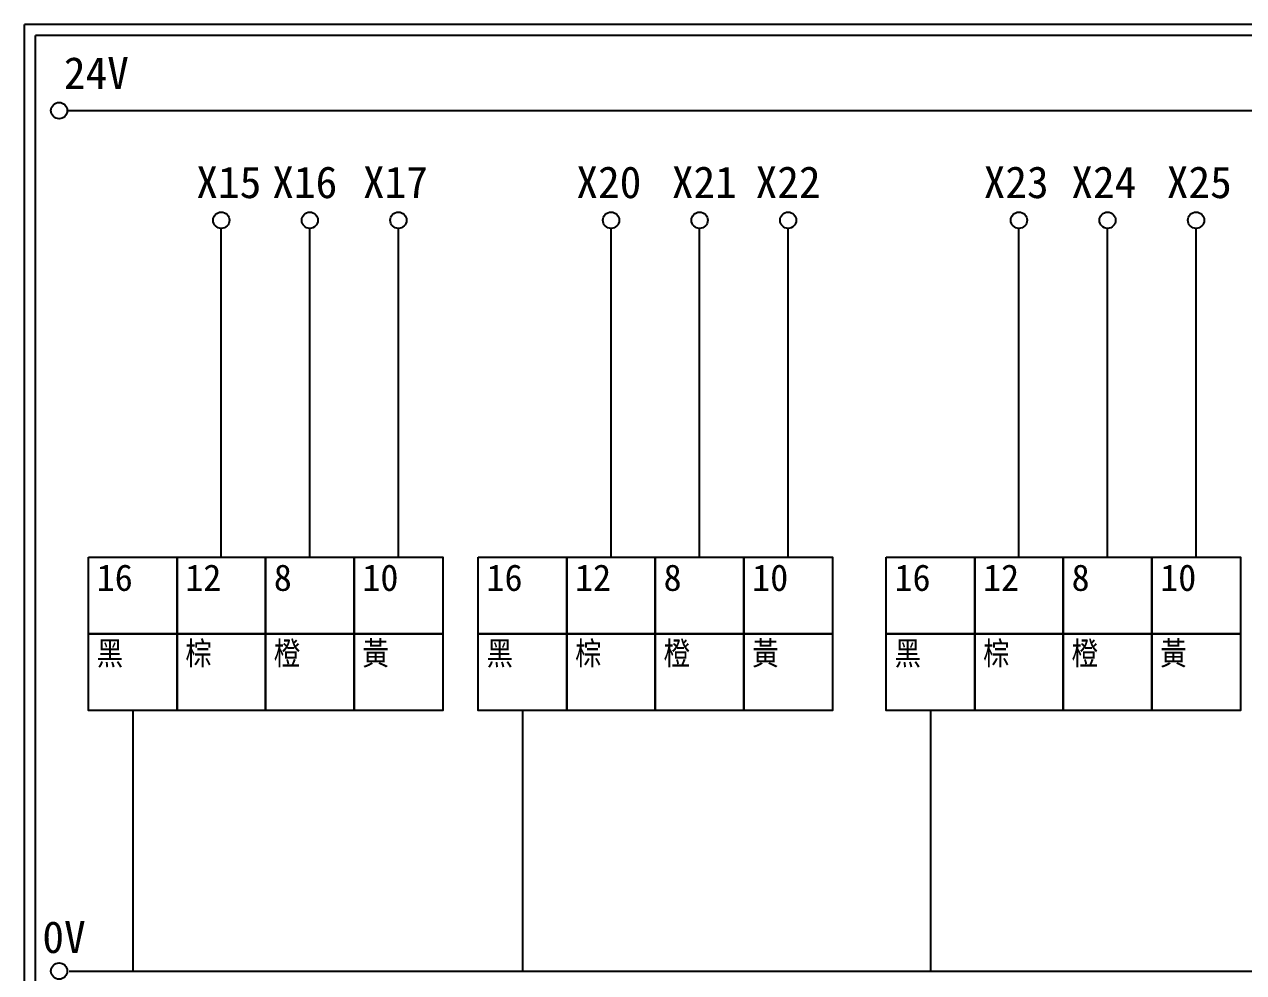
# Model space of a CAD drawing. Extents: x 627 to 914, y 3 to 207.
# Drawn here: x 627.2 to 765, y 99.8 to 207 of the extents above; entities that cross this region are included whole.
import ezdxf

# ---------------------------------------------------------------- set-up
doc = ezdxf.new("R2010")
doc.units = 0
doc.layers.get('0').update_dxf_attribs({"linetype": 'CONTINUOUS'})
doc.layers.add('圖框層', color=7, linetype='CONTINUOUS')
doc.layers.add('標尺寸層', color=3, linetype='CONTINUOUS')
doc.styles.add('STSL', font='KAIU.TTF')

msp = doc.modelspace()

# ---------------------------------------------------------------- linework, layer by layer
for p, q in [((649.45, 146.73), (649.45, 183.91)), ((659.46, 146.73), (659.46, 183.91)), ((669.47, 146.73), (669.47, 183.91)), ((693.51, 146.73), (693.51, 183.91)), ((703.52, 146.73), (703.52, 183.91)), ((713.53, 146.73), (713.53, 183.91)), ((739.62, 146.73), (739.62, 183.91)), ((749.63, 146.73), (749.63, 183.91)), ((759.64, 146.73), (759.64, 183.91)), ((639.44, 129.4), (639.44, 99.96)), ((683.5, 129.4), (683.5, 99.96)), ((729.61, 129.4), (729.61, 99.96))]:
    msp.add_line(p, q)
for points in [[(634.44, 146.73), (644.45, 146.73), (644.45, 138.07), (634.44, 138.07)], [(644.45, 146.73), (654.46, 146.73), (654.46, 138.07), (644.45, 138.07)], [(654.46, 146.73), (664.47, 146.73), (664.47, 138.07), (654.46, 138.07)], [(664.47, 146.73), (674.48, 146.73), (674.48, 138.07), (664.47, 138.07)], [(678.49, 146.73), (688.5, 146.73), (688.5, 138.07), (678.49, 138.07)], [(688.5, 146.73), (698.51, 146.73), (698.51, 138.07), (688.5, 138.07)], [(698.51, 146.73), (708.52, 146.73), (708.52, 138.07), (698.51, 138.07)], [(708.52, 146.73), (718.53, 146.73), (718.53, 138.07), (708.52, 138.07)], [(724.61, 146.73), (734.62, 146.73), (734.62, 138.07), (724.61, 138.07)], [(734.62, 146.73), (744.63, 146.73), (744.63, 138.07), (734.62, 138.07)], [(744.63, 146.73), (754.64, 146.73), (754.64, 138.07), (744.63, 138.07)], [(754.64, 146.73), (764.65, 146.73), (764.65, 138.07), (754.64, 138.07)], [(634.44, 138.07), (644.45, 138.07), (644.45, 129.4), (634.44, 129.4)], [(644.45, 138.07), (654.46, 138.07), (654.46, 129.4), (644.45, 129.4)], [(654.46, 138.07), (664.47, 138.07), (664.47, 129.4), (654.46, 129.4)], [(664.47, 138.07), (674.48, 138.07), (674.48, 129.4), (664.47, 129.4)], [(678.49, 138.07), (688.5, 138.07), (688.5, 129.4), (678.49, 129.4)], [(688.5, 138.07), (698.51, 138.07), (698.51, 129.4), (688.5, 129.4)], [(698.51, 138.07), (708.52, 138.07), (708.52, 129.4), (698.51, 129.4)], [(708.52, 138.07), (718.53, 138.07), (718.53, 129.4), (708.52, 129.4)], [(724.61, 138.07), (734.62, 138.07), (734.62, 129.4), (724.61, 129.4)], [(734.62, 138.07), (744.63, 138.07), (744.63, 129.4), (734.62, 129.4)], [(744.63, 138.07), (754.64, 138.07), (754.64, 129.4), (744.63, 129.4)], [(754.64, 138.07), (764.65, 138.07), (764.65, 129.4), (754.64, 129.4)]]:
    msp.add_lwpolyline(points, close=True)
at = {"layer": '圖框層', "color": 7}
for p, q in [((914.2, 206.97), (627.2, 206.97)), ((627.2, 3), (627.2, 206.97)), ((912.95, 205.72), (628.45, 205.72)), ((628.45, 4.25), (628.45, 205.72))]:
    msp.add_line(p, q, dxfattribs=at)
at = {"layer": '標尺寸層', "color": 7}
for p, q in [((632.04, 197.22), (909.63, 197.22)), ((632.25, 99.96), (910.12, 99.96))]:
    msp.add_line(p, q, dxfattribs=at)
for centre in [(631.12, 197.22), (649.45, 184.83), (659.46, 184.83), (669.47, 184.83), (693.51, 184.83), (703.52, 184.83), (713.53, 184.83), (739.62, 184.83), (749.63, 184.83), (759.64, 184.83), (631.12, 99.96)]:
    msp.add_circle(centre, 0.92, dxfattribs=at)

# ---------------------------------------------------------------- texts
at = {"char_height": 3, "width": 8.2913, "attachment_point": 1}
for s, insert in [('16', (635.37, 145.93)), ('12', (645.38, 145.93)), ('8', (655.39, 145.93)), ('10', (665.4, 145.93)), ('16', (679.43, 145.93)), ('12', (689.44, 145.93)), ('8', (699.45, 145.93)), ('10', (709.46, 145.93)), ('16', (725.55, 145.93)), ('12', (735.56, 145.93)), ('8', (745.57, 145.93)), ('10', (755.58, 145.93)), ('{\\Fromanc,chineset|c136;黑}', (635.37, 137.27)), ('{\\Fromanc,chineset|c136;棕}', (645.38, 137.27)), ('{\\Fromanc,chineset|c136;橙}', (655.39, 137.27)), ('{\\Fromanc,chineset|c136;黃}', (665.4, 137.27)), ('{\\Fromanc,chineset|c136;黑}', (679.43, 137.27)), ('{\\Fromanc,chineset|c136;棕}', (689.44, 137.27)), ('{\\Fromanc,chineset|c136;橙}', (699.45, 137.27)), ('{\\Fromanc,chineset|c136;黃}', (709.46, 137.27)), ('{\\Fromanc,chineset|c136;黑}', (725.55, 137.27)), ('{\\Fromanc,chineset|c136;棕}', (735.56, 137.27)), ('{\\Fromanc,chineset|c136;橙}', (745.57, 137.27)), ('{\\Fromanc,chineset|c136;黃}', (755.58, 137.27))]:
    msp.add_mtext(s, dxfattribs=dict(at, insert=insert))
at = {"layer": '圖框層', "color": 4, "style": 'STSL'}
for s, p in [('24V', (631.66, 199.68)), ('X15', (646.63, 187.33)), ('X16', (655.22, 187.33)), ('X17', (665.47, 187.33)), ('X20', (689.59, 187.33)), ('X21', (700.38, 187.33)), ('X22', (709.85, 187.33)), ('X23', (735.63, 187.33)), ('X24', (745.54, 187.33)), ('X25', (756.33, 187.33)), ('0V', (629.23, 102))]:
    msp.add_text(s, height=3.6, dxfattribs=at).set_placement(p)

doc.saveas('drawing.dxf')
